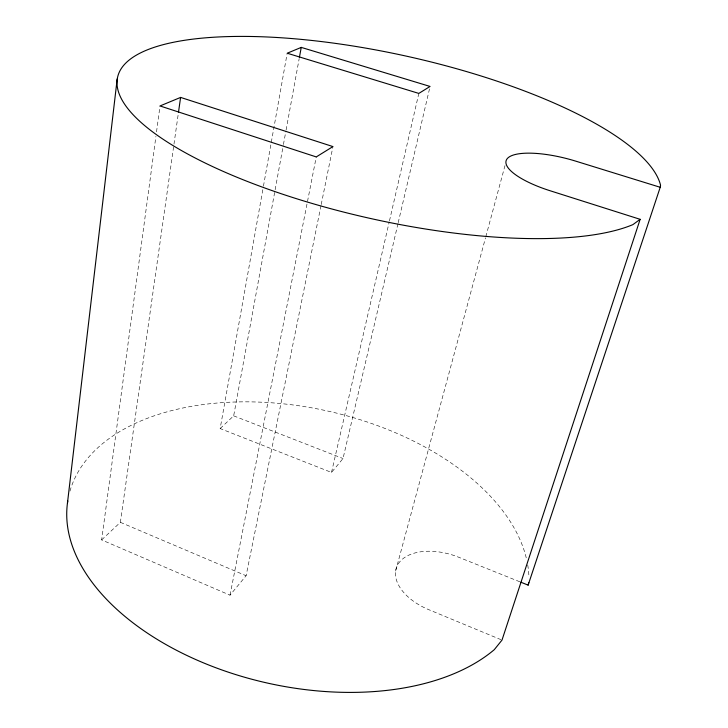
<?xml version="1.0" encoding="UTF-8"?>
<svg xmlns="http://www.w3.org/2000/svg" width="728" height="728" viewBox="0 0 728 728"><rect width="100%" height="100%" fill="white"/><g stroke="black" fill="none" stroke-linecap="round" stroke-linejoin="round"><path stroke-width="0.55" stroke-dasharray="3.64 2.73" d="M320.993 205.66L246.1 575.73L230.012 595.185L101.647 539.912L155.919 136.382M156.52 131.877L160.014 105.951M101.647 539.912L120.366 522.322L178.205 114.278M397.952 223.76L343.024 458.522L331.504 472.445L220.156 428.555L263.254 187.269M263.454 186.15L287.196 53.217M220.156 428.555L233.67 415.852L283.228 145.646M283.429 144.535L285.886 131.131M286.095 130.021L299.199 58.558M230.012 595.185L316.261 156.92M321.212 204.55L332.942 146.583M331.504 472.445L389.207 221.976M389.471 220.866L418.827 93.412M398.207 222.659L430.075 86.45M395.604 571.07L485.503 237.829M485.804 236.736L505.023 165.483M233.67 415.852L343.024 458.522M519.81 581.781L458.431 557.138A50.241 29.793 18.2 0 0 397.761 564.682A50.241 29.793 18.2 0 0 428.774 609.673L500.955 639.657M120.366 522.322L246.1 575.73M69.952 491.136A234.78 139.303 12.6 0 1 301.392 406.133A234.78 139.303 12.6 0 1 526.845 560.451M527.709 564.937A234.78 139.303 12.6 0 1 528.956 577.24"/><path stroke-width="1.09" d="M67.449 503.185L117.199 78.924M178.524 112.03L180.599 97.415L332.942 146.583L316.261 156.92L160.014 105.951L180.599 97.415M660.214 187.287L660.551 185.203A278.324 83.11 12.5 0 0 276.904 37.492A278.324 83.11 12.5 0 0 193.138 156.929A278.324 83.11 12.5 0 0 632.914 224.615L640.14 219.319L550.204 190.782A59.578 17.791 14.9 0 1 507.343 158.531A59.578 17.791 14.9 0 1 575.793 161.161L660.214 187.287L528.128 585.13L520.848 582.2M299.399 57.439L301.246 47.393L430.075 86.45L418.827 93.412L287.196 53.217L301.246 47.393M528.128 585.13L528.765 582.527M640.14 219.319L502.002 640.085L494.276 649.676A234.78 139.303 12.6 0 1 224.051 670.716A234.78 139.303 12.6 0 1 67.768 500.964"/></g></svg>
